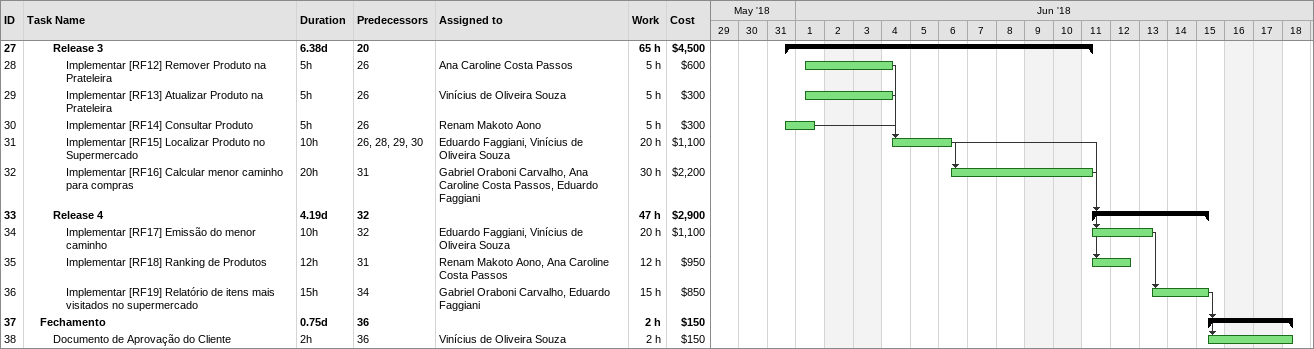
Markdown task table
| ID | Level | Task | Duration | Start | Finish | Predecessors | Resources | Work (h) | Cost ($) |
|---|---|---|---|---|---|---|---|---|---|
| 27 | 3 | **Release 3** | 6.38d | 2018-05-31 | 2018-06-11 | 20 |  | 65 | 4500 |
| 28 | 4 | Implementar [RF12] Remover Produto na Prateleira | 5h | 2018-06-01 | 2018-06-04 | 26 | Ana Caroline Costa Passos | 5 | 600 |
| 29 | 4 | Implementar [RF13] Atualizar Produto na Prateleira | 5h | 2018-06-01 | 2018-06-04 | 26 | Vinícius de Oliveira Souza | 5 | 300 |
| 30 | 4 | Implementar [RF14] Consultar Produto | 5h | 2018-05-31 | 2018-06-01 | 26 | Renam Makoto Aono | 5 | 300 |
| 31 | 4 | Implementar [RF15] Localizar Produto no Supermercado | 10h | 2018-06-04 | 2018-06-06 | 26, 28, 29, 30 | Eduardo Faggiani, Vinícius de Oliveira Souza | 20 | 1100 |
| 32 | 4 | Implementar [RF16] Calcular menor caminho para compras | 20h | 2018-06-06 | 2018-06-11 | 31 | Gabriel Oraboni Carvalho, Ana Caroline Costa Passos, Eduardo Faggiani | 30 | 2200 |
| 33 | 3 | **Release 4** | 4.19d | 2018-06-11 | 2018-06-15 | 32 |  | 47 | 2900 |
| 34 | 4 | Implementar [RF17] Emissão do menor caminho | 10h | 2018-06-11 | 2018-06-13 | 32 | Eduardo Faggiani, Vinícius de Oliveira Souza | 20 | 1100 |
| 35 | 4 | Implementar [RF18] Ranking de Produtos | 12h | 2018-06-11 | 2018-06-12 | 31 | Renam Makoto Aono, Ana Caroline Costa Passos | 12 | 950 |
| 36 | 4 | Implementar [RF19] Relatório de itens mais visitados no supermercado | 15h | 2018-06-13 | 2018-06-15 | 34 | Gabriel Oraboni Carvalho, Eduardo Faggiani | 15 | 850 |
| 37 | 2 | **Fechamento** | 0.75d | 2018-06-15 | 2018-06-18 | 36 |  | 2 | 150 |
| 38 | 3 | Documento de Aprovação do Cliente | 2h | 2018-06-15 | 2018-06-18 | 36 | Vinícius de Oliveira Souza | 2 | 150 |
